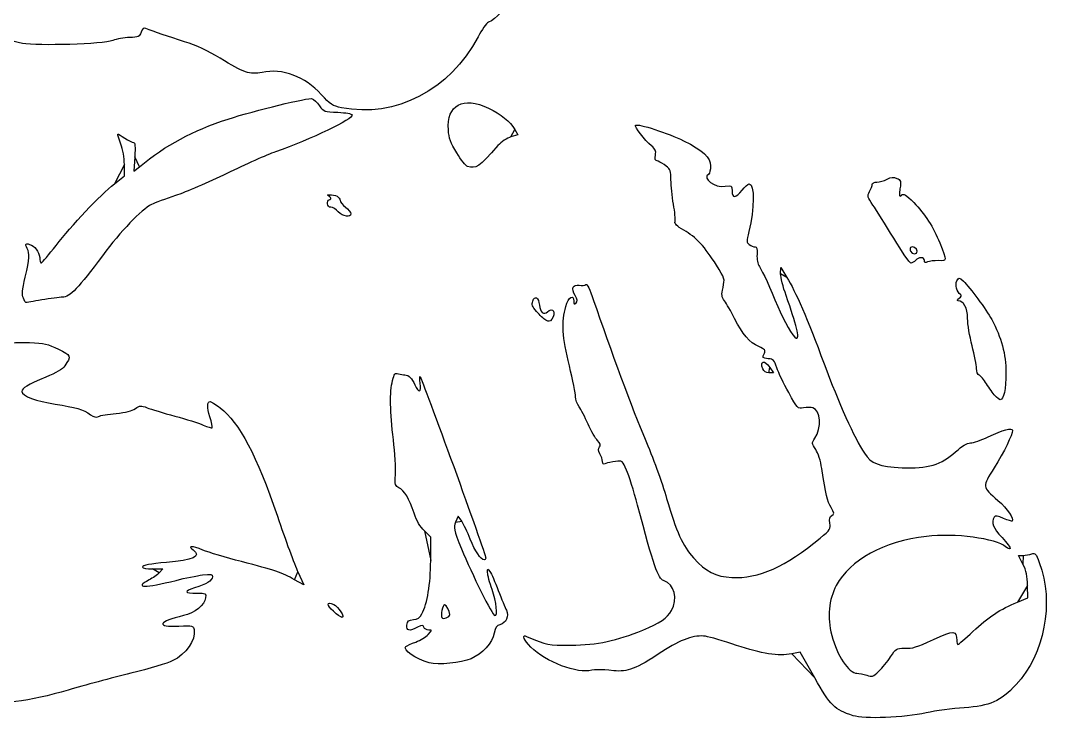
# Model space of a CAD drawing. Extents: x 179 to 739, y 166 to 631.
# Drawn here: x 417.4 to 739.3, y 165.8 to 383.2 of the extents above; entities that cross this region are included whole.
import ezdxf

# ---------------------------------------------------------------- set-up
doc = ezdxf.new("R2010")
doc.units = 0
doc.layers.add('Ebene_1', color=7, linetype='CONTINUOUS')

msp = doc.modelspace()

# ---------------------------------------------------------------- linework, layer by layer
at = {"layer": 'Ebene_1', "color": 7}
for points in [[(517.309464, 356.156796), (517.30976, 356.156788)], [(571.302208, 349.373876), (572.264616, 347.722492), (570.076072, 347.066788)], [(446.53828, 332.452964), (449.6598, 334.943796), (449.6598, 338.443764)], [(452.872832, 340.836652), (452.565824, 336.357556), (454.332808, 337.801996)], [(556.524432, 337.85318), (556.524432, 337.85318)], [(516.2998, 323.755748), (516.2998, 323.755748)], [(689.313728, 315.495756), (689.313728, 315.495748)], [(696.619616, 311.4535), (696.6198, 311.453324)], [(654.079936, 304.435636), (654.084736, 306.395636), (656.018824, 303.315636)], [(418.211744, 296.84538), (418.211744, 296.84538)], [(580.926096, 290.0439), (580.926096, 290.0439)], [(648.507504, 274.895748), (648.507504, 274.895748)], [(650.6998, 275.315748), (651.896064, 273.635748), (650.439888, 273.635748)], [(720.8666, 266.495748), (720.866608, 266.495748)], [(554.734568, 227.40106), (553.593536, 229.046372), (552.8278, 227.169756)], [(545.072824, 215.160492), (545.139784, 222.485236), (543.124424, 224.400492)], [(729.540984, 214.058916), (728.166416, 216.79562), (729.612992, 216.81498)], [(458.426592, 212.59578), (461.593384, 212.59578), (460.526592, 211.416188)], [(503.705864, 211.637092), (505.5672, 207.598428), (502.668768, 209.234204)], [(727.810304, 202.267732), (731.05956, 203.598596), (730.98756, 207.460404)], [(514.753472, 199.39098), (514.753472, 199.39098)], [(551.0198, 198.417876), (551.0198, 198.417876)], [(664.718856, 178.648004), (660.199416, 186.68734), (657.549608, 186.165108)], [(544.579784, 183.401052), (544.5798, 183.401052)], [(676.619744, 166.893004), (676.619976, 166.893148)]]:
    msp.add_lwpolyline(points, close=True, dxfattribs=at)
for points in [[(571.72432, 392.025868), (568.06736, 386.601428), (565.50428, 383.849588), (563.07468, 382.739188)], [(417.944296, 376.1771), (413.995392, 376.907092), (412.40632, 377.6825), (407.580888, 381.234044)], [(456.29888, 380.858588), (455.62572, 381.130244), (455.238192, 380.810908), (454.858448, 379.6717)], [(468.3776, 376.709532), (463.398632, 378.262652), (458.91572, 379.80254), (456.29888, 380.858588)], [(563.07468, 382.739188), (562.450328, 382.453844), (560.981664, 380.405844), (559.81096, 378.188068)], [(446.0198, 377.062516), (443.082784, 375.946812), (422.672064, 375.303124), (417.944296, 376.1771)], [(451.299368, 378.0133), (449.6276, 377.95834), (447.2518, 377.530516), (446.0198, 377.062516)], [(454.858448, 379.6717), (454.381744, 378.241596), (454.08848, 378.104948), (451.299368, 378.0133)], [(479.492464, 371.541396), (475.656344, 373.912252), (472.214232, 375.512748), (468.3776, 376.709532)], [(559.81096, 378.188068), (551.069616, 361.628428), (534.04668, 352.80434), (517.309464, 356.156796)], [(492.547848, 367.165724), (488.720216, 366.371108), (486.836752, 367.002372), (479.492464, 371.541396)], [(510.992336, 360.263092), (505.967296, 365.834348), (498.891008, 368.482564), (492.547848, 367.165724)], [(481.96144, 352.608628), (490.35524, 355.341348), (507.066, 359.385668), (508.186664, 358.95562)], [(508.186664, 358.95562), (508.612584, 358.79218), (509.609088, 357.80886), (510.401112, 356.770468)], [(517.30976, 356.156788), (514.4262, 356.734364), (513.81928, 357.128852), (510.992336, 360.263092)], [(550.568208, 349.235948), (550.006664, 356.99922), (555.150696, 359.78698), (563.098864, 356.02682)], [(510.401112, 356.770468), (511.78888, 354.951004), (511.99668, 354.876548), (516.125536, 354.719108)], [(516.125536, 354.719108), (518.69648, 354.621084), (520.494192, 354.300844), (520.620648, 353.918364)], [(563.098864, 356.02682), (566.92272, 354.217812), (569.874232, 351.824132), (571.302208, 349.373876)], [(454.332808, 337.801996), (462.625784, 344.58118), (470.861752, 348.99498), (481.96144, 352.608628)], [(520.620648, 353.918364), (521.03648, 352.660676), (507.814184, 346.30306), (496.6998, 342.41662)], [(608.854808, 350.697324), (609.475992, 351.318492), (619.25016, 348.173204), (623.786592, 345.892332)], [(448.553088, 344.856364), (447.944392, 346.458308), (447.51772, 347.840332), (447.604912, 347.92754)], [(447.604912, 347.92754), (447.69212, 348.014732), (448.680768, 347.462756), (449.80192, 346.700916)], [(553.19472, 342.063452), (551.297016, 345.204252), (550.752224, 346.691996), (550.568208, 349.235948)], [(613.81312, 344.31002), (611.718568, 346.0269), (608.425952, 350.268452), (608.854808, 350.697324)], [(449.6598, 338.443764), (449.6598, 340.57386), (449.226632, 343.083732), (448.553088, 344.856364)], [(449.80192, 346.700916), (450.923072, 345.939076), (452.141752, 345.315748), (452.510104, 345.315748)], [(452.510104, 345.315748), (452.999512, 345.315748), (453.097176, 344.109764), (452.872832, 340.836652)], [(570.076072, 347.066788), (568.82944, 346.693284), (567.089648, 345.521756), (566.033656, 344.34474)], [(623.786592, 345.892332), (630.09364, 342.721212), (632.2198, 340.734108), (632.2198, 338.010668)], [(496.6998, 342.41662), (494.0818, 341.501164), (487.2778, 338.477356), (481.5798, 335.697052)], [(556.524432, 337.85318), (556.009976, 337.9893), (554.511608, 339.883924), (553.19472, 342.063452)], [(566.033656, 344.34474), (559.954, 337.568244), (559.296784, 337.119588), (556.524432, 337.85318)], [(615.061944, 341.426388), (615.319056, 342.711956), (615.074904, 343.275756), (613.81312, 344.31002)], [(615.874888, 339.468932), (614.973432, 339.755044), (614.80756, 340.154444), (615.061944, 341.426388)], [(618.453616, 337.971908), (617.658216, 338.597572), (616.497792, 339.271228), (615.874888, 339.468932)], [(481.5798, 335.697052), (475.8818, 332.916748), (468.68132, 329.815052), (465.578736, 328.804396)], [(619.910808, 333.654988), (619.901288, 336.39946), (619.701984, 336.989948), (618.453616, 337.971908)], [(631.6598, 335.515636), (629.46792, 334.160988), (633.520904, 331.152268), (636.82572, 331.680732)], [(632.2198, 338.010668), (632.2198, 336.828756), (631.9678, 335.705988), (631.6598, 335.515636)], [(428.38196, 313.308996), (433.098184, 319.425044), (442.080016, 328.89546), (446.53828, 332.452964)], [(620.691448, 326.1091), (620.26816, 328.510692), (619.91688, 331.906348), (619.910808, 333.654988)], [(636.82572, 331.680732), (638.892608, 332.011236), (638.9398, 331.979684), (638.9398, 330.267212)], [(642.057768, 330.475636), (642.879992, 331.553636), (643.885376, 332.435636), (644.291952, 332.435636)], [(644.291952, 332.435636), (646.020832, 332.435636), (645.959432, 324.661388), (644.174952, 317.621052)], [(681.796016, 330.02966), (682.245304, 330.891012), (682.614448, 331.910748), (682.616344, 332.295748)], [(682.616344, 332.295748), (682.617944, 332.680748), (683.262312, 332.995748), (684.047608, 332.995748)], [(684.047608, 332.995748), (684.832896, 332.995748), (686.253832, 333.398284), (687.205232, 333.890268)], [(687.205232, 333.890268), (688.560056, 334.590876), (689.229032, 334.650836), (690.291224, 334.166868)], [(690.291224, 334.166868), (691.542592, 333.596708), (691.616632, 333.343764), (691.249232, 330.893764)], [(465.578736, 328.804396), (462.476144, 327.793732), (459.132416, 326.55042), (458.148224, 326.041476)], [(513.4998, 328.46454), (512.753128, 328.992596), (512.753128, 329.0587), (513.4998, 329.059524)], [(513.4998, 329.059524), (515.411352, 329.061924), (516.8598, 328.332692), (516.8598, 327.368564)], [(513.6398, 327.586452), (514.166576, 327.800196), (514.131928, 328.017492), (513.4998, 328.46454)], [(638.9398, 330.267212), (638.9398, 327.911476), (640.164424, 327.993332), (642.057768, 330.475636)], [(682.828808, 325.82966), (681.07836, 328.322276), (681.02296, 328.54758), (681.796016, 330.02966)], [(691.249232, 330.893764), (690.89956, 328.56198), (690.954256, 328.32422), (691.69828, 328.9417)], [(691.69828, 328.9417), (692.410344, 329.53266), (693.026816, 329.159236), (695.562648, 326.6009)], [(458.148224, 326.041476), (454.846008, 324.333836), (448.5482, 317.76642), (442.85196, 310.090396)], [(513.962184, 325.155748), (512.791272, 325.155748), (512.528688, 327.135604), (513.6398, 327.586452)], [(516.8598, 327.368564), (516.8598, 326.80946), (517.6158, 325.813692), (518.5398, 325.155748)], [(621.195696, 320.727804), (621.341648, 321.285916), (621.114736, 323.707508), (620.691448, 326.1091)], [(689.313728, 315.495748), (686.764344, 319.730748), (683.846128, 324.381012), (682.828808, 325.82966)], [(695.562648, 326.6009), (698.964512, 323.168844), (701.727424, 318.88602), (703.619488, 314.111868)], [(516.2998, 323.755748), (515.576416, 324.525748), (514.524488, 325.155748), (513.962184, 325.155748)], [(520.2198, 323.15762), (520.2198, 321.851508), (517.732144, 322.231084), (516.2998, 323.755748)], [(518.5398, 325.155748), (519.4638, 324.497804), (520.2198, 323.598644), (520.2198, 323.15762)], [(623.915608, 318.028252), (621.672656, 319.2941), (620.996312, 319.965372), (621.195696, 320.727804)], [(634.07392, 307.161244), (630.607896, 312.73078), (627.599232, 315.949348), (623.915608, 318.028252)], [(644.174952, 317.621052), (643.386536, 314.510524), (643.396408, 314.237716), (644.321808, 313.561052)], [(419.374424, 312.360524), (418.577632, 313.84934), (418.961568, 314.140516), (420.68568, 313.354964)], [(418.787616, 303.42538), (420.143256, 309.311868), (420.237552, 310.747756), (419.374424, 312.360524)], [(420.68568, 313.354964), (422.189, 312.669996), (423.3398, 310.713556), (423.3398, 308.842732)], [(423.843144, 307.889084), (424.119992, 307.991748), (426.162456, 310.430708), (428.38196, 313.308996)], [(644.321808, 313.561052), (644.867432, 313.162076), (645.662728, 312.835636), (646.089128, 312.835636)], [(646.089128, 312.835636), (646.650864, 312.835636), (646.824064, 312.179916), (646.717976, 310.454828)], [(694.655824, 307.795756), (694.267056, 307.795756), (691.86312, 311.260756), (689.313728, 315.495756)], [(694.566464, 312.649084), (694.387696, 312.470316), (694.390656, 311.935188), (694.572864, 311.4599)], [(696.6198, 311.453324), (696.6198, 312.34746), (695.131528, 313.214148), (694.566464, 312.649084)], [(703.619488, 314.111868), (705.92728, 308.288772), (705.941728, 308.48774), (703.21544, 308.547412)], [(442.85196, 310.090396), (435.452296, 300.118892), (432.591152, 297.155988), (430.360848, 297.15498)], [(646.717976, 310.454828), (646.627328, 308.980692), (646.918904, 307.541172), (647.483624, 306.674828)], [(694.572864, 311.4599), (695.002328, 310.340732), (696.619616, 310.33554), (696.619616, 311.4535)], [(698.8598, 308.575836), (698.8598, 309.714644), (696.988432, 309.754684), (696.0598, 308.635756)], [(423.3398, 308.842732), (423.3398, 308.215556), (423.566304, 307.786412), (423.843144, 307.889084)], [(636.130552, 300.194396), (636.7264, 302.853196), (636.700704, 302.94026), (634.07392, 307.161244)], [(647.483624, 306.674828), (648.488528, 305.133204), (650.831088, 300.031724), (653.18924, 294.249508)], [(696.0598, 308.635756), (695.676368, 308.173756), (695.044584, 307.795756), (694.655824, 307.795756)], [(699.8398, 308.137884), (699.121376, 307.799228), (698.8598, 307.916124), (698.8598, 308.575836)], [(703.21544, 308.547412), (701.89784, 308.576212), (700.3788, 308.391956), (699.8398, 308.137884)], [(418.211744, 296.84538), (417.720264, 297.924044), (417.842608, 299.321892), (418.787616, 303.42538)], [(655.775856, 297.715636), (654.840264, 300.333636), (654.077104, 303.357636), (654.079936, 304.435636)], [(656.018824, 303.315636), (658.706384, 299.035756), (662.362688, 290.553788), (667.605936, 276.435636)], [(708.987592, 302.285052), (709.590592, 303.411764), (709.606952, 303.410324), (710.994392, 302.108388)], [(590.055472, 297.670556), (588.768408, 299.849396), (589.340248, 301.2795), (591.33872, 300.879804)], [(591.33872, 300.879804), (592.17348, 300.712852), (593.101712, 300.821484), (593.401472, 301.12126)], [(593.401472, 301.12126), (593.754808, 301.474596), (594.599432, 299.740716), (595.803184, 296.190924)], [(636.615584, 296.029764), (635.659104, 297.323476), (635.600312, 297.828332), (636.130552, 300.194396)], [(710.058768, 297.996388), (708.926248, 298.696316), (708.334624, 301.064988), (708.987592, 302.285052)], [(710.994392, 302.108388), (713.034184, 300.1943), (718.092512, 293.385556), (719.820416, 290.228132)], [(418.987792, 295.476516), (418.904184, 295.476092), (418.554968, 296.092084), (418.211744, 296.84538)], [(423.8998, 296.315748), (421.2818, 295.854588), (419.071392, 295.476932), (418.987792, 295.476516)], [(430.360848, 297.15498), (429.425272, 297.154564), (426.5178, 296.776908), (423.8998, 296.315748)], [(576.850672, 295.942652), (577.554728, 297.829212), (578.710768, 297.13414), (578.915464, 294.701196)], [(587.161488, 294.253948), (588.045136, 297.229492), (589.6598, 298.30858), (589.6598, 295.923588)], [(590.337288, 295.369084), (590.867288, 295.899076), (590.805928, 296.40014), (590.055472, 297.670556)], [(658.954792, 284.408908), (660.127792, 284.032084), (659.042624, 288.574492), (655.775856, 297.715636)], [(709.3598, 296.053556), (708.943416, 296.064116), (709.070448, 296.382716), (709.673304, 296.839796)], [(709.673304, 296.839796), (710.3586, 297.359372), (710.483432, 297.733932), (710.058768, 297.996388)], [(578.057672, 292.675748), (576.690752, 294.256628), (576.45728, 294.88854), (576.850672, 295.942652)], [(578.915464, 294.701196), (579.100032, 292.50746), (580.302816, 291.494772), (581.40944, 292.601388)], [(581.40944, 292.601388), (583.091248, 294.283204), (584.304808, 292.26654), (582.7998, 290.290932)], [(588.2598, 275.796676), (586.077488, 284.68434), (585.784048, 289.615604), (587.161488, 294.253948)], [(589.6598, 295.923588), (589.6598, 294.95982), (589.807304, 294.839092), (590.337288, 295.369084)], [(595.803184, 296.190924), (600.884104, 281.207564), (608.138616, 261.70274), (611.859768, 253.02042)], [(639.7154, 290.563508), (638.609136, 292.76026), (637.214216, 295.220076), (636.615584, 296.029764)], [(653.18924, 294.249508), (655.00256, 289.80326), (657.979512, 284.722212), (658.954792, 284.408908)], [(712.310296, 290.575748), (712.299736, 293.82546), (711.12376, 296.008676), (709.3598, 296.053556)], [(580.926096, 290.0439), (580.28056, 290.413412), (578.989768, 291.597748), (578.057672, 292.675748)], [(582.7998, 290.290932), (582.224304, 289.535484), (581.891032, 289.491548), (580.926096, 290.0439)], [(647.291416, 281.777452), (644.384168, 283.088436), (642.21004, 285.609828), (639.7154, 290.563508)], [(713.710296, 282.065316), (712.946072, 284.975052), (712.316072, 288.804748), (712.310296, 290.575748)], [(719.820416, 290.228132), (722.851752, 284.688924), (724.259272, 279.41538), (724.248952, 273.635748)], [(404.560904, 280.061364), (409.905632, 282.600404), (413.740768, 283.34178), (420.093352, 283.06394)], [(420.093352, 283.06394), (424.695016, 282.862684), (425.91316, 282.58538), (429.110656, 281.01126)], [(429.110656, 281.01126), (433.083504, 279.055436), (433.17764, 278.807404), (431.09116, 275.792804)], [(648.999, 279.75678), (649.450848, 280.601076), (649.174216, 280.928428), (647.291416, 281.777452)], [(715.0998, 274.985228), (715.0998, 275.96954), (714.47452, 279.155588), (713.710296, 282.065316)], [(648.507504, 274.895748), (647.540504, 277.454348), (648.980536, 277.730228), (650.6998, 275.315748)], [(650.235016, 278.011116), (648.280632, 278.204308), (648.216568, 278.294788), (648.999, 279.75678)], [(652.895016, 275.1899), (652.113968, 277.525428), (651.80208, 277.856212), (650.235016, 278.011116)], [(431.09116, 275.792804), (430.424184, 274.829132), (428.348096, 273.592468), (425.162288, 272.261164)], [(533.177584, 271.19274), (533.733816, 273.40174), (533.966576, 273.678932), (534.997584, 273.360156)], [(590.2198, 266.191444), (590.2198, 267.084068), (589.3378, 271.406428), (588.2598, 275.796676)], [(650.439888, 273.635748), (649.444208, 273.635748), (648.833112, 274.034204), (648.507504, 274.895748)], [(656.5798, 267.479548), (655.0398, 270.265084), (653.38164, 273.734748), (652.895016, 275.1899)], [(667.605936, 276.435636), (672.035048, 264.50966), (677.158272, 253.155348), (680.170224, 248.59014)], [(715.915888, 272.882412), (715.436672, 273.066308), (715.0998, 273.934332), (715.0998, 274.985228)], [(425.162288, 272.261164), (419.401768, 269.853924), (417.7398, 268.853412), (417.7398, 267.792796)], [(533.437984, 252.781932), (532.380768, 261.453388), (532.29272, 267.678628), (533.177584, 271.19274)], [(534.997584, 273.360156), (535.647792, 273.159108), (536.557784, 272.978524), (537.019784, 272.958852)], [(537.019784, 272.958852), (538.29188, 272.904692), (539.241992, 271.962348), (540.10356, 269.900332)], [(541.825712, 270.394724), (541.61824, 271.692164), (541.565336, 272.636868), (541.708136, 272.49406)], [(541.708136, 272.49406), (542.418904, 271.7833), (562.219784, 217.227476), (562.219784, 215.979916)], [(718.22508, 270.1625), (717.403864, 271.486212), (716.364728, 272.710172), (715.915888, 272.882412)], [(724.248952, 273.635748), (724.239912, 268.58746), (723.5386, 265.235748), (722.491272, 265.235748)], [(417.7398, 267.792796), (417.7398, 266.46098), (422.26196, 264.751172), (428.0998, 263.875716)], [(540.10356, 269.900332), (541.24456, 267.169532), (542.293296, 267.470604), (541.825712, 270.394724)], [(661.224272, 262.735252), (659.396432, 262.417828), (659.354544, 262.460604), (656.5798, 267.479548)], [(720.866608, 266.495748), (720.234968, 267.188748), (719.046288, 268.838788), (718.22508, 270.1625)], [(476.284808, 259.914228), (475.343512, 262.906868), (475.401792, 264.675748), (476.441688, 264.675748)], [(476.441688, 264.675748), (476.715064, 264.675748), (478.099096, 263.789748), (479.51732, 262.706852)], [(591.274072, 263.081988), (590.694224, 263.89958), (590.2198, 265.298812), (590.2198, 266.191444)], [(722.491272, 265.235748), (722.229336, 265.235748), (721.49824, 265.802748), (720.8666, 266.495748)], [(428.0998, 263.875716), (434.404552, 262.930244), (436.952136, 262.171932), (439.092624, 260.603588)], [(441.612624, 260.06542), (442.188568, 260.362956), (444.65732, 260.78054), (447.098736, 260.993388)], [(447.098736, 260.993388), (450.125496, 261.257268), (452.028464, 261.72986), (453.080368, 262.478876)], [(453.080368, 262.478876), (454.512544, 263.498676), (454.776272, 263.51758), (456.761432, 262.742708)], [(456.761432, 262.742708), (457.937528, 262.283644), (461.797272, 261.128932), (465.33864, 260.176676)], [(479.51732, 262.706852), (485.45584, 258.17246), (490.85768, 247.936124), (497.310136, 228.989964)], [(594.097256, 257.686964), (593.12436, 259.836676), (591.853928, 262.264444), (591.274072, 263.081988)], [(664.104056, 262.726932), (663.53464, 262.90766), (662.238744, 262.91138), (661.224272, 262.735252)], [(664.728024, 253.238612), (666.919336, 256.579076), (666.566432, 261.945404), (664.104056, 262.726932)], [(439.092624, 260.603588), (440.18368, 259.804164), (440.836888, 259.664676), (441.612624, 260.06542)], [(465.33864, 260.176676), (468.880008, 259.224436), (472.887952, 257.954116), (474.245184, 257.35374)], [(476.986984, 256.536268), (477.137744, 256.687028), (476.821768, 258.207108), (476.284808, 259.914228)], [(597.045176, 252.523372), (596.396712, 253.213628), (595.070152, 255.537236), (594.097256, 257.686964)], [(474.245184, 257.35374), (475.602416, 256.753372), (476.836224, 256.385516), (476.986984, 256.536268)], [(718.73448, 253.705356), (723.207336, 255.881596), (726.29956, 256.7067), (726.29956, 255.723932)], [(726.29956, 255.723932), (726.29956, 254.330716), (723.68608, 249.01646), (720.578016, 244.089716)], [(534.113808, 241.92234), (534.236112, 243.84314), (533.931992, 248.729956), (533.437984, 252.781932)], [(597.628248, 250.550308), (598.066168, 251.07798), (597.911568, 251.60114), (597.045176, 252.523372)], [(611.859768, 253.02042), (614.14516, 247.688076), (617.159176, 239.372068), (618.557592, 234.54042)], [(664.98956, 249.767932), (663.720304, 251.638284), (663.715968, 251.69582), (664.728024, 253.238612)], [(708.556776, 248.999252), (710.729544, 250.985036), (712.079264, 251.795636), (713.212992, 251.795636)], [(713.212992, 251.795636), (714.09108, 251.795636), (716.575752, 252.655012), (718.73448, 253.705356)], [(597.806208, 248.4339), (597.251568, 249.43606), (597.201152, 250.035692), (597.628248, 250.550308)], [(598.599952, 245.995628), (598.589072, 246.567588), (598.231848, 247.664804), (597.806208, 248.4339)], [(666.902872, 243.810812), (666.524432, 246.275468), (665.773984, 248.612012), (664.98956, 249.767932)], [(680.170224, 248.59014), (682.267696, 245.410996), (684.82912, 244.431668), (691.945272, 244.088132)], [(691.945272, 244.088132), (699.742432, 243.711716), (704.219704, 245.035404), (708.556776, 248.999252)], [(599.5998, 245.38626), (598.86604, 245.0639), (598.614816, 245.217012), (598.599952, 245.995628)], [(602.684408, 246.065436), (601.526872, 245.928684), (600.1388, 245.62306), (599.5998, 245.38626)], [(606.104424, 243.314804), (604.806968, 246.273132), (604.760296, 246.310668), (602.684408, 246.065436)], [(535.176888, 237.844284), (533.997032, 238.38186), (533.909696, 238.716884), (534.113808, 241.92234)], [(609.493488, 232.47554), (608.352976, 236.78754), (606.827904, 241.665212), (606.104424, 243.314804)], [(669.777936, 231.725196), (668.639344, 233.654964), (668.13984, 235.754652), (666.902872, 243.810812)], [(720.578016, 244.089716), (716.779504, 238.0685), (716.760696, 238.230156), (721.766088, 233.876604)], [(539.90272, 229.955748), (538.4014, 234.485764), (536.844616, 237.08442), (535.176888, 237.844284)], [(617.632288, 208.964276), (615.897584, 209.514852), (614.494184, 213.568972), (609.493488, 232.47554)], [(618.557592, 234.54042), (621.58872, 224.067588), (623.497744, 219.857772), (626.963992, 216.002476)], [(721.766088, 233.876604), (724.66672, 231.353708), (726.901344, 228.13074), (726.221392, 227.450788)], [(497.310136, 228.989964), (499.804056, 221.66714), (502.682136, 213.858348), (503.705864, 211.637092)], [(543.124424, 224.400492), (541.751368, 225.705356), (540.724608, 227.475812), (539.90272, 229.955748)], [(669.42676, 226.854764), (669.161952, 228.2663), (669.303376, 228.849092), (670.006144, 229.24238)], [(670.006144, 229.24238), (670.858048, 229.719132), (670.838944, 229.926908), (669.777936, 231.725196)], [(720.611104, 228.711684), (719.560632, 227.0563), (720.218648, 225.324956), (723.026672, 222.355876)], [(723.528992, 228.324804), (721.586136, 229.194644), (720.96948, 229.276404), (720.611104, 228.711684)], [(552.8278, 227.169756), (552.101968, 225.390964), (552.199352, 224.954916), (554.696056, 218.804444)], [(557.41384, 221.835748), (556.567808, 223.991748), (555.362136, 226.49614), (554.734568, 227.40106)], [(666.376696, 222.157612), (669.570792, 224.815772), (669.755816, 225.100716), (669.42676, 226.854764)], [(726.221392, 227.450788), (726.095488, 227.324884), (724.883904, 227.718188), (723.528992, 228.324804)], [(699.54764, 222.726828), (686.0784, 221.074268), (675.657384, 215.421828), (671.418856, 207.46954)], [(724.161384, 219.503468), (721.353696, 222.044388), (708.115536, 223.778028), (699.54764, 222.726828)], [(723.026672, 222.355876), (724.614584, 220.6769), (725.750128, 219.139524), (725.550104, 218.9395)], [(474.093008, 218.471924), (470.712216, 219.837484), (469.23852, 219.855244), (471.080672, 218.508244)], [(561.757392, 215.395748), (560.71652, 215.395748), (558.861928, 218.14546), (557.41384, 221.835748)], [(638.921976, 209.91206), (647.05264, 209.44138), (655.767224, 213.328324), (666.376696, 222.157612)], [(725.550104, 218.9395), (725.35008, 218.739476), (724.725152, 218.99326), (724.161384, 219.503468)], [(471.080672, 218.508244), (473.786, 216.53006), (471.067552, 215.250244), (462.774048, 214.597564)], [(486.105848, 214.877292), (481.357176, 216.103692), (475.9514, 217.721284), (474.093008, 218.471924)], [(554.696056, 218.804444), (557.857384, 211.016708), (564.335888, 198.035748), (565.061248, 198.035748)], [(562.219784, 215.979916), (562.219784, 215.65862), (562.011704, 215.395748), (561.757392, 215.395748)], [(626.963992, 216.002476), (630.85228, 211.677764), (633.728832, 210.212684), (638.921976, 209.91206)], [(729.612992, 216.81498), (730.408608, 216.82562), (731.604704, 217.024684), (732.270976, 217.257292)], [(732.270976, 217.257292), (733.348872, 217.63362), (733.610848, 217.336892), (734.647872, 214.56522)], [(462.774048, 214.597564), (457.71564, 214.199492), (455.2598, 213.705396), (455.2598, 213.08578)], [(455.2598, 213.08578), (455.2598, 212.816284), (456.684848, 212.59578), (458.426592, 212.59578)], [(502.668768, 209.234204), (498.861112, 211.383116), (496.435712, 212.20946), (486.105848, 214.877292)], [(542.34684, 198.609372), (544.039416, 201.88246), (545.005032, 207.745276), (545.072824, 215.160492)], [(562.791592, 211.460356), (562.780232, 212.794644), (562.807352, 212.80482), (563.537448, 211.740356)], [(734.647872, 214.56522), (739.32388, 202.06754), (736.271976, 186.02798), (727.416904, 176.561892)], [(730.98756, 207.460404), (730.93388, 210.340196), (730.566016, 212.018132), (729.540984, 214.058916)], [(460.526592, 211.416188), (459.939848, 210.76742), (458.5148, 209.754292), (457.3598, 209.164812)], [(465.7382, 209.01714), (468.57532, 209.74522), (472.29232, 210.504956), (473.9982, 210.705452)], [(477.0998, 210.165788), (477.0998, 208.969548), (475.156864, 207.749932), (471.54008, 206.67586)], [(473.9982, 210.705452), (476.630216, 211.014796), (477.0998, 210.933092), (477.0998, 210.165788)], [(564.189152, 206.155748), (563.426992, 208.311748), (562.798088, 210.69882), (562.791592, 211.460356)], [(563.537448, 211.740356), (563.95416, 211.13282), (565.11496, 208.493748), (566.117, 205.875748)], [(457.3598, 209.164812), (452.364856, 206.615508), (456.121688, 206.549292), (465.7382, 209.01714)], [(471.54008, 206.67586), (468.025656, 205.632188), (468.283336, 205.03578), (472.248696, 205.03578)], [(565.061248, 198.035748), (566.029664, 198.035748), (565.580184, 202.220796), (564.189152, 206.155748)], [(620.085888, 199.619932), (622.193048, 203.2279), (620.964512, 207.906668), (617.632288, 208.964276)], [(671.418856, 207.46954), (669.053072, 203.030868), (668.54924, 197.487748), (670.004544, 191.909212)], [(474.970624, 203.63578), (474.702696, 201.418412), (471.544608, 198.850076), (468.093496, 198.042892)], [(472.248696, 205.03578), (475.004312, 205.03578), (475.131864, 204.97018), (474.970624, 203.63578)], [(566.117, 205.875748), (567.11904, 203.257748), (568.266784, 200.48034), (568.667536, 199.703732)], [(514.753472, 199.39098), (512.529344, 201.429244), (512.591176, 202.549516), (514.870488, 201.510988)], [(514.870488, 201.510988), (516.311, 200.854652), (518.450816, 197.475748), (517.425952, 197.475748)], [(549.390096, 201.395748), (548.836744, 201.395748), (548.097696, 198.126364), (548.502848, 197.470804)], [(551.0198, 198.417876), (551.0198, 199.497052), (549.980696, 201.395748), (549.390096, 201.395748)], [(568.667536, 199.703732), (569.588248, 197.9195), (568.564544, 195.675956), (566.62028, 195.21698)], [(713.96328, 193.13562), (718.632672, 197.503724), (722.653896, 200.155716), (727.810304, 202.267732)], [(468.093496, 198.042892), (460.151176, 196.185268), (459.398432, 194.457236), (466.66504, 194.763692)], [(517.425952, 197.475748), (517.10552, 197.475748), (515.902904, 198.337596), (514.753472, 199.39098)], [(537.6826, 195.095748), (537.830344, 196.379788), (538.162976, 196.664964), (539.68392, 196.81154)], [(539.68392, 196.81154), (541.035544, 196.941788), (541.72532, 197.407484), (542.34684, 198.609372)], [(548.502848, 197.470804), (548.949184, 196.748628), (551.0198, 197.527764), (551.0198, 198.417876)], [(611.107328, 193.544772), (616.538728, 195.805868), (618.720552, 197.282156), (620.085888, 199.619932)], [(471.400016, 193.686068), (471.877712, 190.320556), (468.985248, 186.184772), (464.575088, 183.927452)], [(466.66504, 194.763692), (471.039144, 194.948164), (471.226944, 194.90542), (471.400016, 193.686068)], [(540.977672, 194.415332), (538.4188, 193.092092), (537.474488, 193.287092), (537.6826, 195.095748)], [(542.969768, 194.415332), (542.673224, 195.188108), (542.472048, 195.188108), (540.977672, 194.415332)], [(544.457328, 193.555748), (543.820584, 193.555748), (543.151192, 193.942564), (542.969768, 194.415332)], [(544.313032, 192.169844), (545.585448, 193.524268), (545.588728, 193.555748), (544.457328, 193.555748)], [(566.62028, 195.21698), (565.639312, 194.985404), (565.217584, 194.36098), (564.876184, 192.634668)], [(588.8198, 188.876716), (596.939136, 188.914396), (603.068344, 190.198132), (611.107328, 193.544772)], [(701.65956, 190.616468), (708.052328, 193.542196), (708.909384, 193.509092), (708.930984, 190.33562)], [(540.435424, 189.837284), (541.852016, 190.35794), (543.596944, 191.407596), (544.313032, 192.169844)], [(564.876184, 192.634668), (564.258136, 189.50938), (561.239992, 186.154892), (557.66076, 184.615148)], [(575.511456, 189.021204), (573.753096, 191.110892), (573.521248, 192.187932), (574.9598, 191.583836)], [(574.9598, 191.583836), (581.589216, 188.799956), (581.373152, 188.842156), (588.8198, 188.876716)], [(630.700432, 191.607772), (627.183568, 192.143572), (623.15232, 190.709932), (617.0998, 186.770964)], [(640.3398, 188.788036), (636.3358, 190.141196), (631.99808, 191.410068), (630.700432, 191.607772)], [(670.004544, 191.909212), (671.647616, 185.610908), (675.295792, 180.11562), (677.834, 180.11562)], [(692.632728, 187.876516), (695.413216, 187.861636), (696.087336, 188.066268), (701.65956, 190.616468)], [(708.930984, 190.33562), (708.935784, 189.64262), (709.093384, 189.07562), (709.2814, 189.07562)], [(709.2814, 189.07562), (709.469408, 189.07562), (711.576256, 190.90262), (713.96328, 193.13562)], [(544.5798, 183.401052), (540.419776, 184.495756), (536.195984, 187.433876), (537.341032, 188.43642)], [(537.341032, 188.43642), (537.626352, 188.686236), (539.018832, 189.31662), (540.435424, 189.837284)], [(594.314352, 180.90462), (589.369752, 180.187572), (579.279408, 184.543244), (575.511456, 189.021204)], [(617.0998, 186.770964), (608.77436, 181.352796), (606.54496, 180.481956), (602.073416, 180.90142)], [(657.549608, 186.165108), (653.373392, 185.342052), (648.206248, 186.129588), (640.3398, 188.788036)], [(688.335432, 185.262988), (689.968992, 187.772228), (690.162192, 187.889732), (692.632728, 187.876516)], [(464.575088, 183.927452), (463.30168, 183.27566), (457.4718, 181.554364), (451.6198, 180.102348)], [(557.66076, 184.615148), (554.502688, 183.25658), (547.57296, 182.613404), (544.579784, 183.401052)], [(684.664056, 180.746268), (685.74256, 181.785412), (687.39468, 183.81794), (688.335432, 185.262988)], [(602.073416, 180.90142), (597.511608, 181.329348), (597.242616, 181.32946), (594.314352, 180.90462)], [(680.897784, 179.486268), (682.5756, 178.90138), (682.841656, 178.990388), (684.664056, 180.746268)], [(451.6198, 180.102348), (445.7678, 178.65034), (437.012344, 176.29914), (432.163232, 174.877476)], [(676.619976, 166.893148), (670.805944, 168.796468), (669.5718, 170.015436), (664.718856, 178.648004)], [(677.834, 180.11562), (678.526136, 180.11562), (679.904832, 179.832412), (680.897784, 179.486268)], [(432.163232, 174.877476), (420.109648, 171.343588), (410.118296, 170.042148), (403.7398, 171.175132)], [(727.416904, 176.561892), (722.522888, 171.330164), (719.303136, 169.904652), (711.221808, 169.391668)], [(699.419568, 167.793964), (692.572576, 166.267252), (680.043576, 165.772148), (676.619744, 166.893004)], [(711.221808, 169.391668), (707.656576, 169.165356), (702.345568, 168.446388), (699.419568, 167.793964)]]:
    msp.add_open_spline(points, degree=3, dxfattribs=at)

doc.saveas('drawing.dxf')
